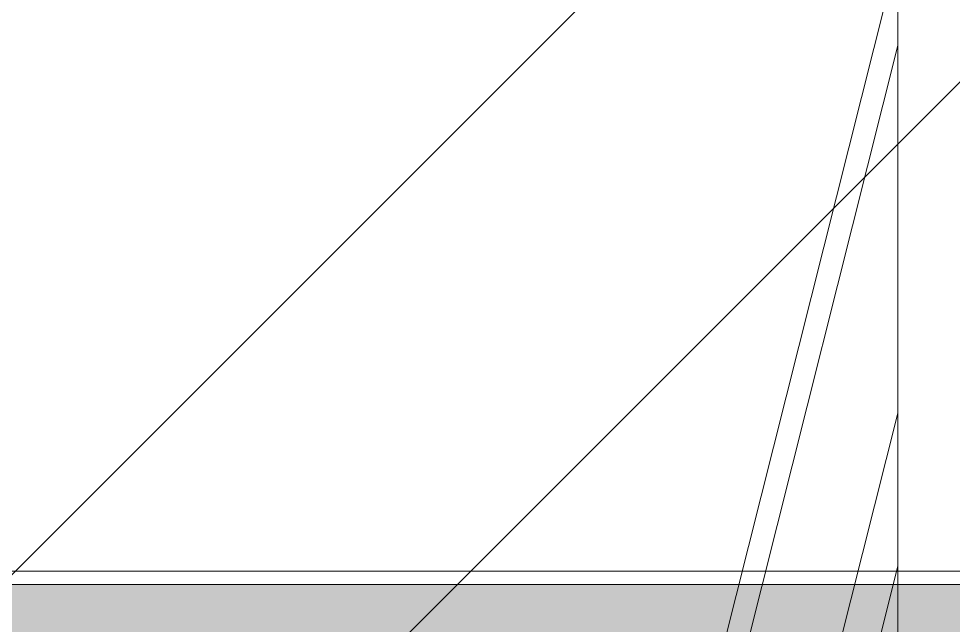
# Model space of a CAD drawing. Header units: millimetres. Extents: x -57519 to 497916, y -349472 to 446842.
# Drawn here: x 335626 to 336877, y 28953 to 29765 of the extents above; entities that cross this region are included whole.
import ezdxf

# ---------------------------------------------------------------- set-up
doc = ezdxf.new("R2010")
doc.units = ezdxf.units.MM
for name, color, linetype, lineweight in [('A-DETL-GENF', 92, 'Continuous', 5), ('A-FLOR', 192, 'Continuous', 5), ('A-GLAZ-CWMG', 51, 'Continuous', 20), ('A-WALL', 113, 'Continuous', 20), ('A-WALL-PATT', 111, 'Continuous', 20)]:
    doc.layers.add(name, color=color, linetype=linetype, lineweight=lineweight)

# ---------------------------------------------------------------- blocks, each defined once
blk = doc.blocks.new('Rectangular Mullion - DLN_FRAME-11282513-SITE COVERAGE')
at = {"layer": 'A-GLAZ-CWMG', "lineweight": 5}
for p, q in [((88033.2, 29007.5), (88039.3, 29031.9)), ((87995.4, 28857.5), (88033.2, 29007.5)), ((87862.2, 28327.7), (87995.4, 28857.5)), ((87933, 28309.9), (88039.3, 28732.6)), ((87933, 28309.9), (88039.3, 28732.6)), ((87933, 28309.9), (88039.3, 28732.6)), ((87933, 28309.9), (88039.3, 28732.6)), ((87959.2, 28303.3), (88039.3, 28621.9)), ((87959.2, 28303.3), (88039.3, 28621.9)), ((87959.2, 28303.3), (88039.3, 28621.9)), ((87959.2, 28303.3), (88039.3, 28621.9)), ((87973.7, 28299.6), (88039.3, 28560.4)), ((87973.7, 28299.6), (88039.3, 28560.4)), ((87988.2, 28296), (88039.3, 28498.9)), ((87988.2, 28296), (88039.3, 28498.9)), ((87988.2, 28296), (88039.3, 28498.9)), ((87988.2, 28296), (88039.3, 28498.9)), ((87886.4, 28321.6), (87862.2, 28327.7)), ((87886.4, 28321.6), (87933, 28309.9)), ((87933, 28309.9), (87886.4, 28321.6)), ((87933, 28309.9), (87947, 28306.3)), ((87947, 28306.3), (87933, 28309.9)), ((87947, 28306.3), (87959.2, 28303.3)), ((87959.2, 28303.3), (87947, 28306.3)), ((87959.2, 28303.3), (87971.3, 28300.2)), ((87971.3, 28300.2), (87959.2, 28303.3)), ((87988.2, 28296), (87971.3, 28300.2)), ((87973.7, 28299.6), (87988.2, 28296)), ((87988.2, 28296), (87973.7, 28299.6)), ((87973.7, 28299.6), (87988.2, 28296))]:
    blk.add_line(p, q, dxfattribs=at)

msp = doc.modelspace()

# ---------------------------------------------------------------- hatches: boundary and pattern name
at = {"layer": 'A-DETL-GENF'}
h = msp.add_hatch(dxfattribs=at)
h.set_pattern_fill('FP_40', color=250, style=0, pattern_type=2)
h.set_pattern_definition([(45, (248763.4, 0), (-1257.236, 1257.236), []), (45, (248763.4, 1905), (-1257.236, 1257.236), [])])
h.paths.add_polyline_path([(325750.1, -8642.5), (328562.7, -8642.5), (328562.7, 4657.5), (341312.7, 4657.5), (341312.7, 30557.5), (342712.7, 30557.5), (342712.7, 48907.7), (339962.7, 48907.7), (339962.7, 52157.5), (338962.7, 52157.5), (338962.7, 53757.5), (297512.7, 53757.5), (297512.7, 52247.5), (286277.7, 52247.5), (286277.7, 34407.5), (285902.7, 34407.5), (285902.7, 7407.5), (286277.7, 7407.5), (286277.7, -2267.5), (315555.2, -2267.5), (315555.2, -8642.5), (321257.1, -8642.5)], flags=0)
at = {"layer": 'A-WALL-PATT', "lineweight": 5, "transparency": 33554560}
msp.add_hatch(color=253, dxfattribs=at).paths.add_polyline_path([(336421.1, 28857.5), (340452.7, 28857.5), (340452.7, 29007.5), (331327.7, 29007.5), (331327.7, 28857.5), (336140.3, 28857.5)], flags=0)

# ---------------------------------------------------------------- linework, layer by layer
at = {"layer": 'A-FLOR'}
for p, q in [((336802.7, 27449.5), (336802.7, 31007.5)), ((333477.7, 29007.5), (340302.7, 29007.5))]:
    msp.add_line(p, q, dxfattribs=at)
at = {"layer": 'A-WALL', "lineweight": 5}
for p, q in [((336802.7, 29851.9), (336198.5, 27449.5)), ((336802.7, 29728.9), (336229.4, 27449.5)), ((336353.2, 27449.5), (336802.7, 29236.9)), ((333495.7, 29025.5), (340284.7, 29025.5)), ((340302.7, 29007.5), (333477.7, 29007.5))]:
    msp.add_line(p, q, dxfattribs=at)

# ---------------------------------------------------------------- block references
at = {"layer": 'A-GLAZ-CWMG', "lineweight": 5}
msp.add_blockref('Rectangular Mullion - DLN_FRAME-11282513-SITE COVERAGE', (248763.4, 0), dxfattribs=at)

doc.saveas('drawing.dxf')
